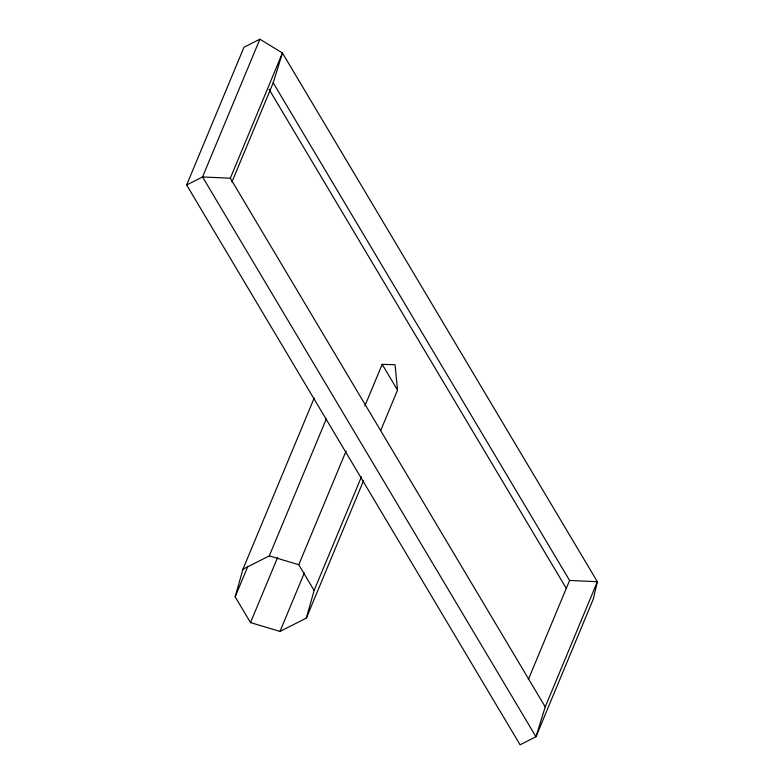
<?xml version="1.0" encoding="UTF-8"?>
<svg xmlns="http://www.w3.org/2000/svg" width="784" height="784" viewBox="0 0 784 784"><rect width="100%" height="100%" fill="white"/><g stroke="black" fill="none" stroke-linecap="round" stroke-linejoin="round"><path stroke-width="1.18" d="M363.502 480.778L306.338 618.106L279.986 631.414L250.508 622.604L235.161 596.84L242.942 569.213L314.159 398.105M306.338 618.106L314.119 590.479L361.444 476.79M231.917 182.006L273.204 82.82L282.446 52.979L259.886 39.2L243.981 47.226L186.641 184.985L520.076 744.8L535.982 736.774L593.321 599.015L597.359 581.699L282.446 52.979L230.32 178.213L545.233 706.923L535.982 736.774L202.546 176.949L259.886 39.2M235.161 596.84L247.813 566.44M242.942 569.213L269.284 555.905L326.458 418.578M250.508 622.604L277.683 557.316M314.119 590.479L298.773 564.715L346.097 451.025M364.844 405.994L382.18 364.344L395.058 364.707L397.527 390.109L380.652 430.641M279.986 631.414L304.349 572.879M528.298 679.62L569.586 580.444L273.204 82.82M545.233 706.923L597.359 581.699L569.586 580.444M186.641 184.985L202.546 176.949L230.32 178.213M269.284 555.905L298.773 564.715M269.059 89.317L566.136 588.108M382.18 364.344L397.527 390.109"/></g></svg>
